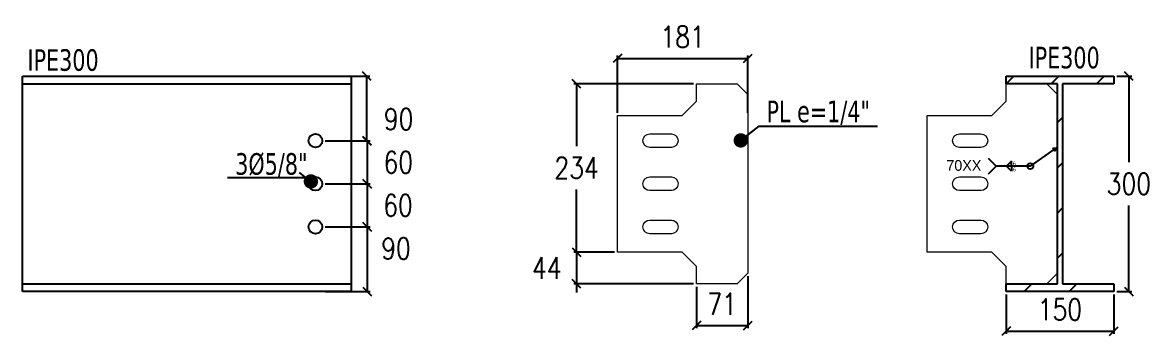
# Model space of a CAD drawing. Header units: millimetres. Extents: x -3255 to 77194, y -21218 to 30112.
# Drawn here: x 7523 to 9097, y -9816 to -9381 of the extents above; entities that cross this region are included whole.
import ezdxf
from ezdxf.enums import TextEntityAlignment as Align

# ---------------------------------------------------------------- set-up
doc = ezdxf.new("R2010")
doc.units = ezdxf.units.MM
doc.header["$LTSCALE"] = 0.9
for name, color, linetype in [('COTAS', 8, 'Continuous'), ('PERFORACIONES', 1, 'Continuous'), ('TITULO', 3, 'Continuous')]:
    doc.layers.add(name, color=color, linetype=linetype)
doc.layers.add('P-PLATINA', color=6, linetype='Continuous', lineweight=13)
doc.styles.add('CNI_COTAS', font='romans.shx', dxfattribs={"width": 0.8})
doc.styles.add('ROMANS', font='DINGRAFO.SHX')
doc.styles.add('VERDANA', font='verdana.ttf')
doc.dimstyles.new('1.1', dxfattribs={"dimscale": 0, "dimtxt": 15, "dimasz": 20, "dimexe": 2, "dimexo": 2, "dimgap": 7, "dimtad": 1, "dimdec": 0, "dimzin": 4, "dimdsep": 46, "dimtxsty": 'CNI_COTAS', "dimblk": 'DOTSMALL', "dimcen": 0, "dimclrd": 256, "dimclrt": 3, "dimadec": 0, "dimazin": 0, "dimtfac": 1, "dimtdec": 0, "dimtmove": 2, "dimatfit": 0, "dimldrblk": 'DOT', "dimfxl": 0.05, "dimtolj": 1, "dimtzin": 0, "dimarcsym": 1})
doc.dimstyles.new('1.4', dxfattribs={"dimscale": 0, "dimtxt": 30, "dimasz": 12, "dimexe": 4, "dimexo": 4, "dimgap": 15, "dimtad": 1, "dimdec": 0, "dimzin": 4, "dimdsep": 46, "dimtxsty": 'CNI_COTAS', "dimblk": 'OBLIQUE', "dimcen": -0.09, "dimclrd": 256, "dimclrt": 3, "dimadec": 0, "dimazin": 0, "dimtfac": 1, "dimtdec": 0, "dimtmove": 2, "dimatfit": 0, "dimldrblk": 'DOT', "dimfxl": 0.05, "dimtolj": 1, "dimtzin": 0, "dimarcsym": 0})

# ---------------------------------------------------------------- blocks, each defined once
blk = doc.blocks.new('_Dot')
at = {"color": 0, "linetype": 'ByBlock', "lineweight": -2}
blk.add_line((-0.5, 0), (-1, 0), dxfattribs=at)
at = {"color": 0, "linetype": 'ByBlock', "const_width": 0.5}
blk.add_lwpolyline([(-0.25, 0, 1), (0.25, 0, 1)], format="xyb", close=True, dxfattribs=at)
blk = doc.blocks.new('_DotSmall')
at = {"color": 0, "linetype": 'ByBlock', "const_width": 0.5}
blk.add_lwpolyline([(-0.0625, 0, 1), (0.0625, 0, 1)], format="xyb", close=True, dxfattribs=at)
blk = doc.blocks.new('_Oblique')
at = {"color": 0, "linetype": 'ByBlock', "lineweight": -2}
blk.add_line((-0.5, -0.5), (0.5, 0.5), dxfattribs=at)
blk = doc.blocks.new('*D513')
at = {"layer": 'COTAS', "color": 0, "lineweight": -2, "transparency": 16777216}
for p, q in [((7943.8, -9545.3), (8006.4, -9545.3)), ((7943.8, -9605.3), (8006.4, -9605.3))]:
    blk.add_line(p, q, dxfattribs=at)
at = {"layer": 'COTAS', "lineweight": -2, "transparency": 16777216}
blk.add_line((8002.4, -9545.3), (8002.4, -9605.3), dxfattribs=at)
at = {"layer": 'Defpoints', "color": 0, "transparency": 16777216}
for p in [(7939.8, -9545.3), (7939.8, -9605.3), (8002.4, -9605.3)]:
    blk.add_point(p, dxfattribs=at)
at = {"layer": 'COTAS', "lineweight": -2, "transparency": 16777216, "xscale": 12, "yscale": 12, "zscale": 12}
for p, rotation in [((8002.4, -9545.3), 90), ((8002.4, -9605.3), 270)]:
    blk.add_blockref('_Oblique', p, dxfattribs=dict(at, rotation=rotation))
at = {"layer": 'COTAS', "color": 3, "transparency": 16777216, "insert": (8045.7, -9575.3), "char_height": 30, "attachment_point": 5, "rotation": 0.01, "style": 'CNI_COTAS'}
blk.add_mtext('\\A1;60', dxfattribs=at)
blk = doc.blocks.new('*D514')
at = {"layer": 'COTAS', "color": 0, "lineweight": -2, "transparency": 16777216}
for p, q in [((7943.8, -9605.3), (8006.4, -9605.3)), ((7943.8, -9665.3), (8006.4, -9665.3))]:
    blk.add_line(p, q, dxfattribs=at)
at = {"layer": 'COTAS', "lineweight": -2, "transparency": 16777216}
blk.add_line((8002.4, -9605.3), (8002.4, -9665.3), dxfattribs=at)
at = {"layer": 'Defpoints', "color": 0, "transparency": 16777216}
for p in [(7939.8, -9605.3), (7939.8, -9665.3), (8002.4, -9665.3)]:
    blk.add_point(p, dxfattribs=at)
at = {"layer": 'COTAS', "lineweight": -2, "transparency": 16777216, "xscale": 12, "yscale": 12, "zscale": 12}
for p, rotation in [((8002.4, -9605.3), 90), ((8002.4, -9665.3), 270)]:
    blk.add_blockref('_Oblique', p, dxfattribs=dict(at, rotation=rotation))
at = {"layer": 'COTAS', "color": 3, "transparency": 16777216, "insert": (8045.2, -9635.3), "char_height": 30, "attachment_point": 5, "rotation": 0.01, "style": 'CNI_COTAS'}
blk.add_mtext('\\A1;60', dxfattribs=at)
blk = doc.blocks.new('*D515')
at = {"layer": 'COTAS', "color": 0, "lineweight": -2, "transparency": 16777216}
for p, q in [((7943.8, -9665.3), (8006.3, -9665.3)), ((7943.8, -9755.3), (8006.3, -9755.3))]:
    blk.add_line(p, q, dxfattribs=at)
at = {"layer": 'COTAS', "lineweight": -2, "transparency": 16777216}
blk.add_line((8002.3, -9665.3), (8002.3, -9755.3), dxfattribs=at)
at = {"layer": 'Defpoints', "color": 0, "transparency": 16777216}
for p in [(7939.8, -9665.3), (7939.8, -9755.3), (8002.3, -9755.3)]:
    blk.add_point(p, dxfattribs=at)
at = {"layer": 'COTAS', "lineweight": -2, "transparency": 16777216, "xscale": 12, "yscale": 12, "zscale": 12}
for p, rotation in [((8002.3, -9665.3), 90), ((8002.3, -9755.3), 270)]:
    blk.add_blockref('_Oblique', p, dxfattribs=dict(at, rotation=rotation))
at = {"layer": 'COTAS', "color": 3, "transparency": 16777216, "insert": (8042.5, -9695.3), "char_height": 30, "attachment_point": 5, "rotation": 0.01, "style": 'CNI_COTAS'}
blk.add_mtext('\\A1;90', dxfattribs=at)
blk = doc.blocks.new('*D516')
at = {"layer": 'COTAS', "color": 0, "lineweight": -2, "transparency": 16777216}
for p, q in [((7943.8, -9455.3), (8005.9, -9455.3)), ((7943.8, -9545.3), (8005.9, -9545.3))]:
    blk.add_line(p, q, dxfattribs=at)
at = {"layer": 'COTAS', "lineweight": -2, "transparency": 16777216}
blk.add_line((8001.9, -9545.3), (8001.9, -9455.3), dxfattribs=at)
at = {"layer": 'Defpoints', "color": 0, "transparency": 16777216}
for p in [(7939.8, -9455.3), (8001.9, -9455.3), (7939.8, -9545.3)]:
    blk.add_point(p, dxfattribs=at)
at = {"layer": 'COTAS', "lineweight": -2, "transparency": 16777216, "xscale": 12, "yscale": 12, "zscale": 12}
for p, rotation in [((8001.9, -9455.3), 90), ((8001.9, -9545.3), 270)]:
    blk.add_blockref('_Oblique', p, dxfattribs=dict(at, rotation=rotation))
at = {"layer": 'COTAS', "color": 3, "transparency": 16777216, "insert": (8046.1, -9515.3), "char_height": 30, "attachment_point": 5, "rotation": 0.01, "style": 'CNI_COTAS'}
blk.add_mtext('\\A1;90', dxfattribs=at)
blk = doc.blocks.new('*D517')
at = {"layer": 'COTAS', "color": 0, "lineweight": -2, "transparency": 16777216}
for p, q in [((8350.7, -9506.3), (8350.7, -9426.7)), ((8532.1, -9506.3), (8532.1, -9426.7))]:
    blk.add_line(p, q, dxfattribs=at)
at = {"layer": 'COTAS', "lineweight": -2, "transparency": 16777216}
blk.add_line((8350.7, -9430.7), (8532.1, -9430.7), dxfattribs=at)
at = {"layer": 'Defpoints', "color": 0, "transparency": 16777216}
for p in [(8532.1, -9430.7), (8350.7, -9510.3), (8532.1, -9510.3)]:
    blk.add_point(p, dxfattribs=at)
at = {"layer": 'COTAS', "lineweight": -2, "transparency": 16777216, "xscale": 12, "yscale": 12, "zscale": 12, "rotation": 180}
blk.add_blockref('_Oblique', (8350.7, -9430.7), dxfattribs=at)
at = {"layer": 'COTAS', "lineweight": -2, "transparency": 16777216, "xscale": 12, "yscale": 12, "zscale": 12}
blk.add_blockref('_Oblique', (8532.1, -9430.7), dxfattribs=at)
at = {"layer": 'COTAS', "color": 3, "transparency": 16777216, "insert": (8441.4, -9400.7), "char_height": 30, "attachment_point": 5, "style": 'CNI_COTAS'}
blk.add_mtext('\\A1;181', dxfattribs=at)
blk = doc.blocks.new('*D518')
at = {"layer": 'COTAS', "color": 0, "lineweight": -2, "transparency": 16777216}
for p, q in [((8456.7, -9466), (8289.8, -9466)), ((8346.7, -9700.3), (8289.8, -9700.3))]:
    blk.add_line(p, q, dxfattribs=at)
at = {"layer": 'COTAS', "lineweight": -2, "transparency": 16777216}
for p, q in [((8293.8, -9466), (8293.8, -9553.1)), ((8293.8, -9700.3), (8293.8, -9613.1))]:
    blk.add_line(p, q, dxfattribs=at)
at = {"layer": 'Defpoints', "color": 0, "transparency": 16777216}
for p in [(8460.7, -9466), (8293.8, -9700.3), (8350.7, -9700.3)]:
    blk.add_point(p, dxfattribs=at)
at = {"layer": 'COTAS', "lineweight": -2, "transparency": 16777216, "xscale": 12, "yscale": 12, "zscale": 12}
for p, rotation in [((8293.8, -9466), 90), ((8293.8, -9700.3), 270)]:
    blk.add_blockref('_Oblique', p, dxfattribs=dict(at, rotation=rotation))
at = {"layer": 'COTAS', "color": 3, "transparency": 16777216, "insert": (8293.8, -9583.1), "char_height": 30, "attachment_point": 5, "rotation": 0.01, "style": 'CNI_COTAS'}
blk.add_mtext('\\A1;234', dxfattribs=at)
blk = doc.blocks.new('*D519')
at = {"layer": 'COTAS', "lineweight": -2, "transparency": 16777216}
for p, q in [((8293.8, -9700.3), (8293.8, -9688.3)), ((8293.8, -9700.3), (8293.8, -9744.6)), ((8293.8, -9744.6), (8293.8, -9756.6))]:
    blk.add_line(p, q, dxfattribs=at)
at = {"layer": 'COTAS', "color": 0, "lineweight": -2, "transparency": 16777216}
for p, q in [((8346.7, -9700.3), (8289.8, -9700.3)), ((8456.7, -9744.6), (8289.8, -9744.6))]:
    blk.add_line(p, q, dxfattribs=at)
at = {"layer": 'Defpoints', "color": 0, "transparency": 16777216}
for p in [(8350.7, -9700.3), (8293.8, -9744.6), (8460.7, -9744.6)]:
    blk.add_point(p, dxfattribs=at)
at = {"layer": 'COTAS', "lineweight": -2, "transparency": 16777216, "xscale": 12, "yscale": 12, "zscale": 12}
for p, rotation in [((8293.8, -9700.3), 270), ((8293.8, -9744.6), 90)]:
    blk.add_blockref('_Oblique', p, dxfattribs=dict(at, rotation=rotation))
at = {"layer": 'COTAS', "color": 3, "transparency": 16777216, "insert": (8252.3, -9722.4), "char_height": 30, "attachment_point": 5, "rotation": 0.01, "style": 'CNI_COTAS'}
blk.add_mtext('\\A1;44', dxfattribs=at)
blk = doc.blocks.new('*D520')
at = {"layer": 'COTAS', "color": 0, "lineweight": -2, "transparency": 16777216}
for p, q in [((8532.1, -9733.6), (8532.1, -9806.4)), ((8460.7, -9748.6), (8460.7, -9806.4))]:
    blk.add_line(p, q, dxfattribs=at)
at = {"layer": 'COTAS', "lineweight": -2, "transparency": 16777216}
blk.add_line((8460.7, -9802.4), (8532.1, -9802.4), dxfattribs=at)
at = {"layer": 'Defpoints', "color": 0, "transparency": 16777216}
for p in [(8532.1, -9729.6), (8460.7, -9744.6), (8532.1, -9802.4)]:
    blk.add_point(p, dxfattribs=at)
at = {"layer": 'COTAS', "lineweight": -2, "transparency": 16777216, "xscale": 12, "yscale": 12, "zscale": 12, "rotation": 180}
blk.add_blockref('_Oblique', (8460.7, -9802.4), dxfattribs=at)
at = {"layer": 'COTAS', "lineweight": -2, "transparency": 16777216, "xscale": 12, "yscale": 12, "zscale": 12}
blk.add_blockref('_Oblique', (8532.1, -9802.4), dxfattribs=at)
at = {"layer": 'COTAS', "color": 3, "transparency": 16777216, "insert": (8496.4, -9772.4), "char_height": 30, "attachment_point": 5, "style": 'CNI_COTAS'}
blk.add_mtext('\\A1;71', dxfattribs=at)
blk = doc.blocks.new('*D521')
at = {"layer": 'COTAS', "color": 0, "lineweight": -2, "transparency": 16777216}
for p, q in [((8891.5, -9759.3), (8891.5, -9814.2)), ((9041.5, -9759.3), (9041.5, -9814.2))]:
    blk.add_line(p, q, dxfattribs=at)
at = {"layer": 'COTAS', "lineweight": -2, "transparency": 16777216}
blk.add_line((8891.5, -9810.2), (9041.5, -9810.2), dxfattribs=at)
at = {"layer": 'Defpoints', "color": 0, "transparency": 16777216}
for p in [(8891.5, -9755.3), (9041.5, -9755.3), (9041.5, -9810.2)]:
    blk.add_point(p, dxfattribs=at)
at = {"layer": 'COTAS', "lineweight": -2, "transparency": 16777216, "xscale": 12, "yscale": 12, "zscale": 12, "rotation": 180}
blk.add_blockref('_Oblique', (8891.5, -9810.2), dxfattribs=at)
at = {"layer": 'COTAS', "lineweight": -2, "transparency": 16777216, "xscale": 12, "yscale": 12, "zscale": 12}
blk.add_blockref('_Oblique', (9041.5, -9810.2), dxfattribs=at)
at = {"layer": 'COTAS', "color": 3, "transparency": 16777216, "insert": (8966.5, -9780.2), "char_height": 30, "attachment_point": 5, "style": 'CNI_COTAS'}
blk.add_mtext('\\A1;150', dxfattribs=at)
blk = doc.blocks.new('*D522')
at = {"layer": 'COTAS', "color": 0, "lineweight": -2, "transparency": 16777216}
for p, q in [((9045.5, -9455.3), (9066.4, -9455.3)), ((9045.5, -9755.3), (9066.4, -9755.3))]:
    blk.add_line(p, q, dxfattribs=at)
at = {"layer": 'COTAS', "lineweight": -2, "transparency": 16777216}
for p, q in [((9062.4, -9455.3), (9062.4, -9575.3)), ((9062.4, -9755.3), (9062.4, -9635.3))]:
    blk.add_line(p, q, dxfattribs=at)
at = {"layer": 'Defpoints', "color": 0, "transparency": 16777216}
for p in [(9041.5, -9455.3), (9062.4, -9455.3), (9041.5, -9755.3)]:
    blk.add_point(p, dxfattribs=at)
at = {"layer": 'COTAS', "lineweight": -2, "transparency": 16777216, "xscale": 12, "yscale": 12, "zscale": 12}
for p, rotation in [((9062.4, -9455.3), 90), ((9062.4, -9755.3), 270)]:
    blk.add_blockref('_Oblique', p, dxfattribs=dict(at, rotation=rotation))
at = {"layer": 'COTAS', "color": 3, "transparency": 16777216, "insert": (9062.4, -9605.3), "char_height": 30, "attachment_point": 5, "rotation": 0.01, "style": 'CNI_COTAS'}
blk.add_mtext('\\A1;300', dxfattribs=at)
blk = doc.blocks.new('SOLDADURA FILETE ALREDEDOR')
h = blk.add_hatch(color=256)
h.dxf.hatch_style = 1
h.paths.add_polyline_path([(5063.7, 3679), (5060.1, 3684.2), (5066.4, 3684.8)])
for p, q in [((5061.9, 3681.6), (5015.5, 3649.2)), ((4978.7, 3659.2), (4968.7, 3649.2)), ((4978.7, 3649.2), (4978.7, 3659.2)), ((5015.5, 3649.2), (4948.3, 3649.2)), ((4978.7, 3639.2), (4968.7, 3649.2)), ((4978.7, 3649.2), (4978.7, 3639.2))]:
    blk.add_line(p, q)
blk.add_lwpolyline([(5066.4, 3684.8), (5063.7, 3679), (5060.1, 3684.2)], close=True)
blk.add_lwpolyline([(4933.5, 3634.4), (4948.3, 3649.2), (4933.5, 3664)])
blk.add_circle((5015.5, 3649.2), 5.81)
at = {"layer": 'TITULO', "style": 'ROMANS'}
for s, height, p in [('70XX', 21, (4851, 3640)), ('6', 7.5, (4981.3, 3650.6)), ('6', 7.5, (4981.3, 3639))]:
    blk.add_text(s, height=height, dxfattribs=at).set_placement(p)

msp = doc.modelspace()

# ---------------------------------------------------------------- hatches: boundary and pattern name
at = {"linetype": 'Continuous'}
h = msp.add_hatch(dxfattribs=at)
h.set_pattern_fill('', scale=14, style=0, pattern_type=0)
h.set_pattern_definition([(45, (8891.5, -9465.96), (-31.431, 31.431), [])])
h.paths.add_polyline_path([(8891.5, -9455.3), (8891.5, -9466), (8963, -9466), (8963, -9744.6), (8891.5, -9744.6), (8891.5, -9755.3), (9041.5, -9755.3), (9041.5, -9744.6), (8970.1, -9744.6), (8970.1, -9466), (9041.5, -9466), (9041.5, -9455.3)])

# ---------------------------------------------------------------- linework, layer by layer
at = {"color": 2, "linetype": 'Continuous'}
for p, q in [((7522.8, -9755.3), (7522.8, -9455.3)), ((7522.8, -9455.3), (7980.3, -9455.3)), ((7980.3, -9744.6), (7980.3, -9455.3)), ((8891.5, -9466), (8891.5, -9455.3)), ((8891.5, -9455.3), (9041.5, -9455.3)), ((9041.5, -9455.3), (9041.5, -9466)), ((7522.8, -9466), (7980.3, -9466)), ((8963, -9466), (8891.5, -9466)), ((8963, -9744.6), (8963, -9466)), ((9041.5, -9466), (8970.1, -9466)), ((8970.1, -9466), (8970.1, -9744.6)), ((7522.8, -9755.3), (7522.8, -9744.6)), ((7522.8, -9744.6), (7980.3, -9744.6)), ((7980.3, -9755.3), (7522.8, -9755.3)), ((7980.3, -9755.3), (7980.3, -9744.6)), ((8891.5, -9755.3), (8891.5, -9744.6)), ((8891.5, -9744.6), (8963, -9744.6)), ((9041.5, -9755.3), (8891.5, -9755.3)), ((8970.1, -9744.6), (9041.5, -9744.6)), ((9041.5, -9744.6), (9041.5, -9755.3))]:
    msp.add_line(p, q, dxfattribs=at)
at = {"layer": 'P-PLATINA', "color": 6, "linetype": 'Continuous'}
for points in [[(8532.1, -9729.6), (8517.1, -9744.6), (8460.7, -9744.6), (8460.7, -9720.3), (8440.7, -9700.3), (8350.7, -9700.3), (8350.7, -9510.3), (8440.7, -9510.3), (8460.7, -9490.3), (8460.7, -9466), (8517.1, -9466), (8532.1, -9481)], [(8963, -9729.6), (8948, -9744.6), (8891.5, -9744.6), (8891.5, -9720.3), (8871.5, -9700.3), (8781.5, -9700.3), (8781.5, -9510.3), (8871.5, -9510.3), (8891.5, -9490.3), (8891.5, -9466), (8948, -9466), (8963, -9481)]]:
    msp.add_lwpolyline(points, close=True, dxfattribs=at)
for points in [[(8395.7, -9554.8), (8395.7, -9554.8), (8392, -9554), (8388.9, -9552), (8386.9, -9548.9), (8386.2, -9545.3), (8386.9, -9541.6), (8388.9, -9538.5), (8392, -9536.5), (8395.7, -9535.8), (8395.7, -9535.8)], [(8395.7, -9535.8), (8425.7, -9535.8), (8429.3, -9536.5), (8432.4, -9538.5), (8434.4, -9541.6), (8435.2, -9545.3), (8434.4, -9548.9), (8432.4, -9552), (8429.3, -9554), (8425.7, -9554.8), (8395.7, -9554.8)], [(8826.5, -9554.8), (8826.5, -9554.8), (8822.9, -9554), (8819.8, -9552), (8817.7, -9548.9), (8817, -9545.3), (8817.7, -9541.6), (8819.8, -9538.5), (8822.9, -9536.5), (8826.5, -9535.8), (8826.5, -9535.8)], [(8826.5, -9535.8), (8856.5, -9535.8), (8860.1, -9536.5), (8863.2, -9538.5), (8865.3, -9541.6), (8866, -9545.3), (8865.3, -9548.9), (8863.2, -9552), (8860.1, -9554), (8856.5, -9554.8), (8826.5, -9554.8)], [(8395.7, -9614.8), (8395.7, -9614.8), (8392, -9614), (8388.9, -9612), (8386.9, -9608.9), (8386.2, -9605.3), (8386.9, -9601.6), (8388.9, -9598.5), (8392, -9596.5), (8395.7, -9595.8), (8395.7, -9595.8)], [(8395.7, -9595.8), (8425.7, -9595.8), (8429.3, -9596.5), (8432.4, -9598.5), (8434.4, -9601.6), (8435.2, -9605.3), (8434.4, -9608.9), (8432.4, -9612), (8429.3, -9614), (8425.7, -9614.8), (8395.7, -9614.8)], [(8826.5, -9614.8), (8826.5, -9614.8), (8822.9, -9614), (8819.8, -9612), (8817.7, -9608.9), (8817, -9605.3), (8817.7, -9601.6), (8819.8, -9598.5), (8822.9, -9596.5), (8826.5, -9595.8), (8826.5, -9595.8)], [(8826.5, -9595.8), (8856.5, -9595.8), (8860.1, -9596.5), (8863.2, -9598.5), (8865.3, -9601.6), (8866, -9605.3), (8865.3, -9608.9), (8863.2, -9612), (8860.1, -9614), (8856.5, -9614.8), (8826.5, -9614.8)], [(8395.7, -9674.8), (8395.7, -9674.8), (8392, -9674), (8388.9, -9672), (8386.9, -9668.9), (8386.2, -9665.3), (8386.9, -9661.6), (8388.9, -9658.5), (8392, -9656.5), (8395.7, -9655.8), (8395.7, -9655.8)], [(8395.7, -9655.8), (8425.7, -9655.8), (8429.3, -9656.5), (8432.4, -9658.5), (8434.4, -9661.6), (8435.2, -9665.3), (8434.4, -9668.9), (8432.4, -9672), (8429.3, -9674), (8425.7, -9674.8), (8395.7, -9674.8)], [(8826.5, -9674.8), (8826.5, -9674.8), (8822.9, -9674), (8819.8, -9672), (8817.7, -9668.9), (8817, -9665.3), (8817.7, -9661.6), (8819.8, -9658.5), (8822.9, -9656.5), (8826.5, -9655.8), (8826.5, -9655.8)], [(8826.5, -9655.8), (8856.5, -9655.8), (8860.1, -9656.5), (8863.2, -9658.5), (8865.3, -9661.6), (8866, -9665.3), (8865.3, -9668.9), (8863.2, -9672), (8860.1, -9674), (8856.5, -9674.8), (8826.5, -9674.8)]]:
    msp.add_lwpolyline(points, dxfattribs=at)
at = {"layer": 'PERFORACIONES'}
for centre in [(7930.3, -9545.3), (7930.3, -9605.3), (7930.3, -9665.3)]:
    msp.add_circle(centre, 9.5, dxfattribs=at)

# ---------------------------------------------------------------- block references
at = {"xscale": 0.7104614331683008, "yscale": 0.7104614331683008, "zscale": 0.7104614331683008}
msp.add_blockref('SOLDADURA FILETE ALREDEDOR', (5361.9, -12173.3), dxfattribs=at)

# ---------------------------------------------------------------- texts
at = {"color": 96, "style": 'VERDANA', "width": 0.7}
for s, p in [('IPE300', (7579.1, -9433)), ('IPE300', (8972.3, -9429.6)), ('PL e=1/4"', (8630.1, -9504.6)), ('3%%C5/8"', (7869, -9577.6))]:
    msp.add_text(s, height=30, dxfattribs=at).set_placement(p, align=Align.MIDDLE_CENTER)

# ---------------------------------------------------------------- dimensions: what is measured, and where the dimension line sits
at = {"layer": 'COTAS'}
for base, p1, p2, picture, middle in [((8532.1, -9430.7), (8350.7, -9510.3), (8532.1, -9510.3), '*D517', (8441.4, -9400.7)), ((8532.1, -9802.4), (8460.7, -9744.6), (8532.1, -9729.6), '*D520', (8496.4, -9772.4)), ((9041.5, -9810.2), (8891.5, -9755.3), (9041.5, -9755.3), '*D521', (8966.5, -9780.2))]:
    dim = msp.add_linear_dim(base=base, p1=p1, p2=p2, dimstyle='1.4', override={"dimscale": 1}, dxfattribs=at)
    dim.commit()
    dim.dimension.update_dxf_attribs({"geometry": picture, "text_midpoint": middle})
for base, p1, p2, picture, middle in [((8001.9, -9455.3), (7939.8, -9545.3), (7939.8, -9455.3), '*D516', (8046.1, -9515.3)), ((8002.4, -9605.3), (7939.8, -9545.3), (7939.8, -9605.3), '*D513', (8045.7, -9575.3)), ((8002.4, -9665.3), (7939.8, -9605.3), (7939.8, -9665.3), '*D514', (8045.2, -9635.3)), ((8002.3, -9755.3), (7939.8, -9665.3), (7939.8, -9755.3), '*D515', (8042.5, -9695.3))]:
    dim = msp.add_linear_dim(base=base, p1=p1, p2=p2, angle=90, dimstyle='1.4', override={"dimscale": 1}, dxfattribs=at)
    dim.commit()
    dim.dimension.update_dxf_attribs({"geometry": picture, "text_midpoint": middle, "dimtype": 160, "text_rotation": 0.01})
for base, p1, p2, picture, middle in [((9062.4, -9455.3), (9041.5, -9755.3), (9041.5, -9455.3), '*D522', (9062.4, -9605.3)), ((8293.8, -9700.3), (8460.7, -9466), (8350.7, -9700.3), '*D518', (8293.8, -9583.1)), ((8293.8, -9744.6), (8350.7, -9700.3), (8460.7, -9744.6), '*D519', (8252.3, -9722.4))]:
    dim = msp.add_linear_dim(base=base, p1=p1, p2=p2, angle=90, dimstyle='1.4', override={"dimscale": 1}, dxfattribs=at)
    dim.commit()
    dim.dimension.update_dxf_attribs({"geometry": picture, "text_midpoint": middle, "text_rotation": 0.01})

# ---------------------------------------------------------------- leaders
for points in [[(8522.3, -9544.9), (8547.9, -9525), (8712.5, -9525)], [(7924, -9602), (7917.7, -9597.1), (7807.9, -9597.1)]]:
    msp.add_leader(points, dimstyle='1.1', override={"dimscale": 1}, dxfattribs=at)

doc.saveas('drawing.dxf')
